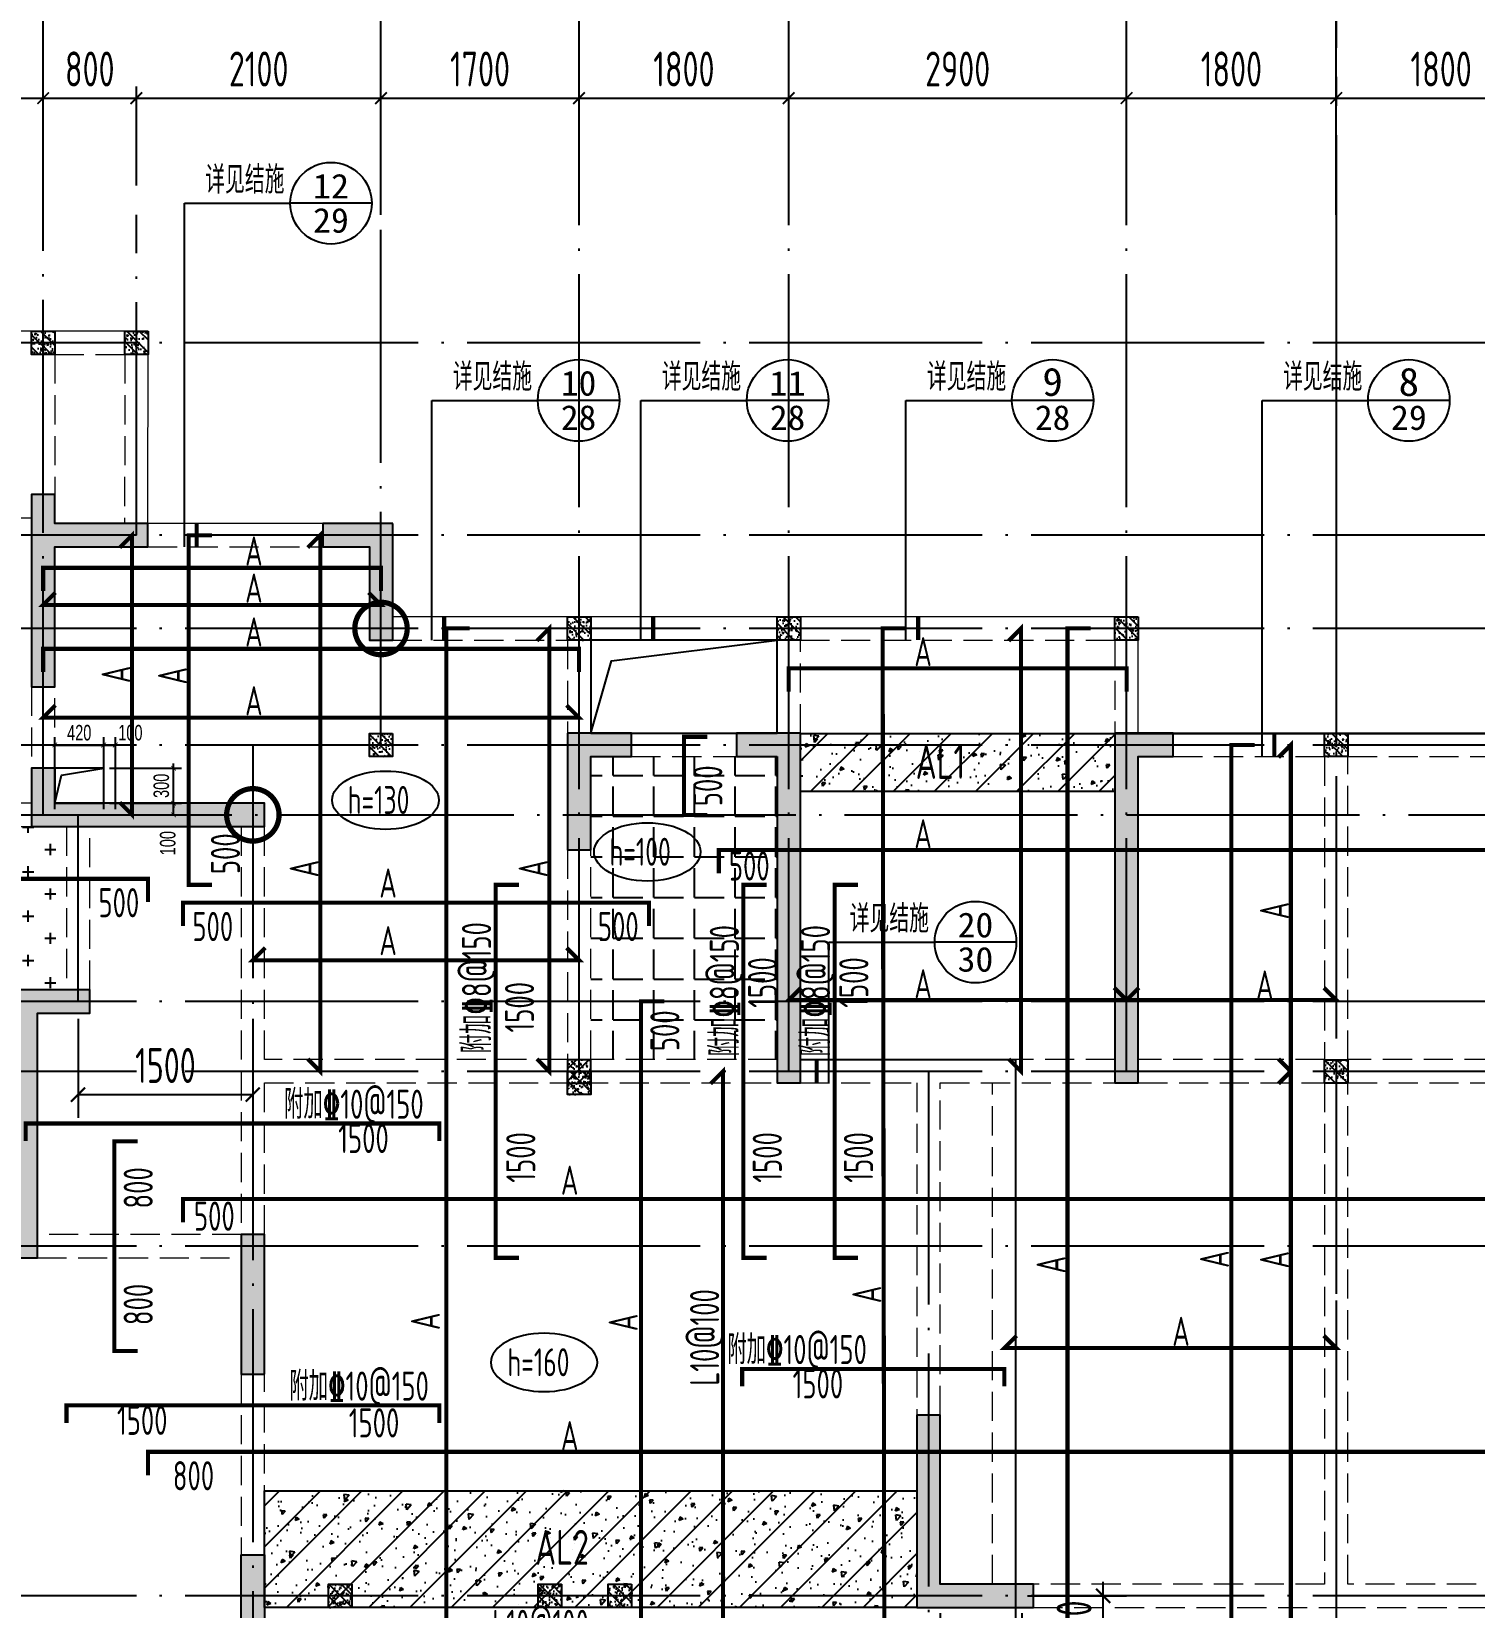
# Model space of a CAD drawing. Extents: x -668857 to 154266, y -275694 to 291306.
# Drawn here: x -211589 to -199202, y -144055 to -130533 of the extents above; entities that cross this region are included whole.
import ezdxf
from ezdxf.enums import TextEntityAlignment as Align

# ---------------------------------------------------------------- set-up
doc = ezdxf.new("R2010")
doc.units = 0
doc.header["$LTSCALE"] = 1000
for name, pattern in [('CENTER', [2, 1.25, -0.25, 0.25, -0.25]), ('DASH', [0.35, 0.25, -0.1]), ('DASHED', [0.75, 0.5, -0.25]), ('DOTE', [2.42, 2, -0.2, 0.02, -0.2])]:
    doc.linetypes.add(name, pattern=pattern)
doc.layers.get('0').update_dxf_attribs({"linetype": 'CONTINUOUS'})
doc.layers.get('DEFPOINTS').update_dxf_attribs({"linetype": 'CONTINUOUS'})
doc.layers.add('+公共字体', color=7, linetype='CONTINUOUS', lineweight=20)
for name, color, linetype in [('A-AXIS', 1, 'CONTINUOUS'), ('A-DOTE', 10, 'DOTE'), ('BEAM', 4, 'DASHED'), ('DIM_IDEN', 67, 'CONTINUOUS'), ('PUB_TEXT', 2, 'CONTINUOUS'), ('ROOF', 183, 'CONTINUOUS'), ('S-B板填充', 251, 'CONTINUOUS'), ('S-B板标注', 3, 'CONTINUOUS'), ('S-B板配筋', 6, 'CONTINUOUS'), ('S-B板配筋号', 7, 'CONTINUOUS'), ('S-C承台编号', 6, 'CONTINUOUS'), ('S-D洞口', 4, 'CONTINUOUS'), ('S-D洞口标注', 3, 'CONTINUOUS'), ('S-L主梁线', 4, 'DASH'), ('S-Q墙填充', 252, 'CONTINUOUS'), ('S-Q墙实线', 6, 'CONTINUOUS'), ('S-Q墙标注', 3, 'CONTINUOUS'), ('S-Y一般标注', 3, 'CONTINUOUS'), ('S-构造柱', 212, 'CONTINUOUS'), ('TEXT', 2, 'CONTINUOUS'), ('THIN', 7, 'CONTINUOUS'), ('水平筋标注', 7, 'CONTINUOUS')]:
    doc.layers.add(name, color=color, linetype=linetype)
doc.styles.add('_TCH_AXIS', font='COMPLEX', dxfattribs={"bigfont": 'GBCBIG'})
doc.styles.add('_TCH_LABEL', font='simhei.ttf')
doc.styles.add('TSSD_DIMENSION', font='Tssdeng.shx', dxfattribs={"width": 0.7, "bigfont": 'tssdchn.shx'})
doc.styles.add('TSSD_REIN', font='tssdeng.shx', dxfattribs={"width": 0.7, "height": 300, "bigfont": 'tssdchn.shx'})
doc.styles.add('结构文字', font='zstxt.shx', dxfattribs={"width": 0.7, "bigfont": 'zshz.shx'})
doc.dimstyles.new('STRUCK', dxfattribs={"dimtxt": 400, "dimasz": 121, "dimexe": 200, "dimexo": 150, "dimgap": 115, "dimtad": 1, "dimdec": 0, "dimdsep": 46, "dimtxsty": '结构文字', "dimblk": 'ARCHTICK', "dimcen": 400, "dimclrd": 3, "dimclre": 3, "dimclrt": 7, "dimadec": 0, "dimazin": 0, "dimtfac": 1, "dimtdec": 0, "dimtix": 1, "dimtmove": 2, "dimatfit": 3, "dimldrblk": '_DIMX', "dimfxl": 0, "dimtolj": 1, "dimtzin": 0, "dimarcsym": 0})
doc.dimstyles.new('STRUCK30', dxfattribs={"dimscale": 0.33333, "dimtxt": 400, "dimasz": 121, "dimexe": 200, "dimexo": 150, "dimgap": 115, "dimtad": 1, "dimdec": 0, "dimdsep": 46, "dimtxsty": '结构文字', "dimblk": 'ARCHTICK', "dimcen": 400, "dimclrd": 3, "dimclre": 3, "dimclrt": 7, "dimadec": 0, "dimazin": 0, "dimtfac": 1, "dimtdec": 0, "dimtix": 1, "dimtmove": 2, "dimatfit": 3, "dimldrblk": '_DIMX', "dimfxl": 0, "dimtolj": 1, "dimtzin": 0, "dimarcsym": 0})
doc.dimstyles.new('TSSD_100_100', dxfattribs={"dimtxt": 300, "dimasz": 100, "dimexe": 100, "dimexo": 250, "dimgap": 100, "dimtad": 1, "dimdec": 0, "dimzin": 0, "dimdsep": 46, "dimtxsty": 'TSSD_DIMENSION', "dimblk": 'ARCHTICK', "dimcen": 0, "dimdle": 100, "dimclrt": 7, "dimadec": 0, "dimazin": 0, "dimtfac": 1, "dimtdec": 0, "dimtix": 1, "dimtmove": 2, "dimatfit": 3, "dimldrblk": 'ARCHTICK', "dimfxl": 0, "dimtolj": 1, "dimtzin": 0, "dimarcsym": 0})

# ---------------------------------------------------------------- blocks, each defined once
blk = doc.blocks.new('_ArchTick')
at = {"color": 0, "linetype": 'ByBlock', "const_width": 0.15}
blk.add_lwpolyline([(-0.5, -0.5), (0.5, 0.5)], dxfattribs=at)
blk = doc.blocks.new('*D156')
at = {"layer": 'DEFPOINTS', "color": 0}
for p in [(18500, 19250), (15700, 18250), (18500, 18250)]:
    blk.add_point(p, dxfattribs=at)
at = {"layer": 'S-Y一般标注', "color": 0, "lineweight": -2}
for p, q in [((15700, 18500), (15700, 19350)), ((18500, 18500), (18500, 19350)), ((15600, 19250), (18600, 19250))]:
    blk.add_line(p, q, dxfattribs=at)
at = {"layer": 'S-Y一般标注', "color": 0, "lineweight": -2, "xscale": 100, "yscale": 100, "zscale": 100, "rotation": 180}
blk.add_blockref('_ArchTick', (15700, 19250), dxfattribs=at)
at = {"layer": 'S-Y一般标注', "color": 0, "lineweight": -2, "xscale": 100, "yscale": 100, "zscale": 100}
blk.add_blockref('_ArchTick', (18500, 19250), dxfattribs=at)
at = {"layer": 'S-Y一般标注', "color": 7, "insert": (17100, 19500), "char_height": 300, "attachment_point": 5, "style": 'TSSD_DIMENSION'}
blk.add_mtext('\\A1;2800', dxfattribs=at)
blk = doc.blocks.new('*D157')
at = {"layer": 'DEFPOINTS', "color": 0}
for p in [(19300, 19250), (18500, 18250), (19300, 18250)]:
    blk.add_point(p, dxfattribs=at)
at = {"layer": 'S-Y一般标注', "color": 0, "lineweight": -2}
for p, q in [((18500, 18500), (18500, 19350)), ((19300, 18500), (19300, 19350)), ((18400, 19250), (19400, 19250))]:
    blk.add_line(p, q, dxfattribs=at)
at = {"layer": 'S-Y一般标注', "color": 0, "lineweight": -2, "xscale": 100, "yscale": 100, "zscale": 100, "rotation": 180}
blk.add_blockref('_ArchTick', (18500, 19250), dxfattribs=at)
at = {"layer": 'S-Y一般标注', "color": 0, "lineweight": -2, "xscale": 100, "yscale": 100, "zscale": 100}
blk.add_blockref('_ArchTick', (19300, 19250), dxfattribs=at)
at = {"layer": 'S-Y一般标注', "color": 7, "insert": (18900, 19500), "char_height": 300, "attachment_point": 5, "style": 'TSSD_DIMENSION'}
blk.add_mtext('\\A1;800', dxfattribs=at)
blk = doc.blocks.new('*D158')
at = {"layer": 'DEFPOINTS', "color": 0}
for p in [(23100, 19250), (21400, 18250), (23100, 18250)]:
    blk.add_point(p, dxfattribs=at)
at = {"layer": 'S-Y一般标注', "color": 0, "lineweight": -2}
for p, q in [((21400, 18500), (21400, 19350)), ((23100, 18500), (23100, 19350)), ((21300, 19250), (23200, 19250))]:
    blk.add_line(p, q, dxfattribs=at)
at = {"layer": 'S-Y一般标注', "color": 0, "lineweight": -2, "xscale": 100, "yscale": 100, "zscale": 100, "rotation": 180}
blk.add_blockref('_ArchTick', (21400, 19250), dxfattribs=at)
at = {"layer": 'S-Y一般标注', "color": 0, "lineweight": -2, "xscale": 100, "yscale": 100, "zscale": 100}
blk.add_blockref('_ArchTick', (23100, 19250), dxfattribs=at)
at = {"layer": 'S-Y一般标注', "color": 7, "insert": (22250, 19500), "char_height": 300, "attachment_point": 5, "style": 'TSSD_DIMENSION'}
blk.add_mtext('\\A1;1700', dxfattribs=at)
blk = doc.blocks.new('*D159')
at = {"layer": 'DEFPOINTS', "color": 0}
for p in [(24900, 19250), (23100, 18250), (24900, 18250)]:
    blk.add_point(p, dxfattribs=at)
at = {"layer": 'S-Y一般标注', "color": 0, "lineweight": -2}
for p, q in [((23100, 18500), (23100, 19350)), ((24900, 18500), (24900, 19350)), ((23000, 19250), (25000, 19250))]:
    blk.add_line(p, q, dxfattribs=at)
at = {"layer": 'S-Y一般标注', "color": 0, "lineweight": -2, "xscale": 100, "yscale": 100, "zscale": 100, "rotation": 180}
blk.add_blockref('_ArchTick', (23100, 19250), dxfattribs=at)
at = {"layer": 'S-Y一般标注', "color": 0, "lineweight": -2, "xscale": 100, "yscale": 100, "zscale": 100}
blk.add_blockref('_ArchTick', (24900, 19250), dxfattribs=at)
at = {"layer": 'S-Y一般标注', "color": 7, "insert": (24000, 19500), "char_height": 300, "attachment_point": 5, "style": 'TSSD_DIMENSION'}
blk.add_mtext('\\A1;1800', dxfattribs=at)
blk = doc.blocks.new('*D160')
at = {"layer": 'DEFPOINTS', "color": 0}
for p in [(27800, 19250), (24900, 18250), (27800, 18250)]:
    blk.add_point(p, dxfattribs=at)
at = {"layer": 'S-Y一般标注', "color": 0, "lineweight": -2}
for p, q in [((24900, 18500), (24900, 19350)), ((27800, 18500), (27800, 19350)), ((24800, 19250), (27900, 19250))]:
    blk.add_line(p, q, dxfattribs=at)
at = {"layer": 'S-Y一般标注', "color": 0, "lineweight": -2, "xscale": 100, "yscale": 100, "zscale": 100, "rotation": 180}
blk.add_blockref('_ArchTick', (24900, 19250), dxfattribs=at)
at = {"layer": 'S-Y一般标注', "color": 0, "lineweight": -2, "xscale": 100, "yscale": 100, "zscale": 100}
blk.add_blockref('_ArchTick', (27800, 19250), dxfattribs=at)
at = {"layer": 'S-Y一般标注', "color": 7, "insert": (26350, 19500), "char_height": 300, "attachment_point": 5, "style": 'TSSD_DIMENSION'}
blk.add_mtext('\\A1;2900', dxfattribs=at)
blk = doc.blocks.new('*D161')
at = {"layer": 'DEFPOINTS', "color": 0}
for p in [(29600, 19250), (27800, 18250), (29600, 18250)]:
    blk.add_point(p, dxfattribs=at)
at = {"layer": 'S-Y一般标注', "color": 0, "lineweight": -2}
for p, q in [((27800, 18500), (27800, 19350)), ((29600, 18500), (29600, 19350)), ((27700, 19250), (29700, 19250))]:
    blk.add_line(p, q, dxfattribs=at)
at = {"layer": 'S-Y一般标注', "color": 0, "lineweight": -2, "xscale": 100, "yscale": 100, "zscale": 100, "rotation": 180}
blk.add_blockref('_ArchTick', (27800, 19250), dxfattribs=at)
at = {"layer": 'S-Y一般标注', "color": 0, "lineweight": -2, "xscale": 100, "yscale": 100, "zscale": 100}
blk.add_blockref('_ArchTick', (29600, 19250), dxfattribs=at)
at = {"layer": 'S-Y一般标注', "color": 7, "insert": (28700, 19500), "char_height": 300, "attachment_point": 5, "style": 'TSSD_DIMENSION'}
blk.add_mtext('\\A1;1800', dxfattribs=at)
blk = doc.blocks.new('*D162')
at = {"layer": 'DEFPOINTS', "color": 0}
for p in [(31400, 19250), (29600, 18250), (31400, 18250)]:
    blk.add_point(p, dxfattribs=at)
at = {"layer": 'S-Y一般标注', "color": 0, "lineweight": -2}
for p, q in [((29600, 18500), (29600, 19350)), ((31400, 18500), (31400, 19350)), ((29500, 19250), (31500, 19250))]:
    blk.add_line(p, q, dxfattribs=at)
at = {"layer": 'S-Y一般标注', "color": 0, "lineweight": -2, "xscale": 100, "yscale": 100, "zscale": 100, "rotation": 180}
blk.add_blockref('_ArchTick', (29600, 19250), dxfattribs=at)
at = {"layer": 'S-Y一般标注', "color": 0, "lineweight": -2, "xscale": 100, "yscale": 100, "zscale": 100}
blk.add_blockref('_ArchTick', (31400, 19250), dxfattribs=at)
at = {"layer": 'S-Y一般标注', "color": 7, "insert": (30500, 19500), "char_height": 300, "attachment_point": 5, "style": 'TSSD_DIMENSION'}
blk.add_mtext('\\A1;1800', dxfattribs=at)
blk = doc.blocks.new('*D185')
at = {"layer": 'DEFPOINTS', "color": 0}
for p in [(21400, 19250), (19300, 18250), (21400, 18250)]:
    blk.add_point(p, dxfattribs=at)
at = {"layer": 'S-Y一般标注', "color": 0, "lineweight": -2}
for p, q in [((19300, 18500), (19300, 19350)), ((21400, 18500), (21400, 19350)), ((19200, 19250), (21500, 19250))]:
    blk.add_line(p, q, dxfattribs=at)
at = {"layer": 'S-Y一般标注', "color": 0, "lineweight": -2, "xscale": 100, "yscale": 100, "zscale": 100, "rotation": 180}
blk.add_blockref('_ArchTick', (19300, 19250), dxfattribs=at)
at = {"layer": 'S-Y一般标注', "color": 0, "lineweight": -2, "xscale": 100, "yscale": 100, "zscale": 100}
blk.add_blockref('_ArchTick', (21400, 19250), dxfattribs=at)
at = {"layer": 'S-Y一般标注', "color": 7, "insert": (20350, 19500), "char_height": 300, "attachment_point": 5, "style": 'TSSD_DIMENSION'}
blk.add_mtext('\\A1;2100', dxfattribs=at)
blk = doc.blocks.new('20210803.22403995')
at = {"layer": '+公共字体', "color": 2, "const_width": 45}
for points in [[(-847438, -168387, 1), (-847438, -167937, 1), (-847438, -168387, -1)], [(-848538, -169986, 1), (-848538, -169536, 1), (-848538, -169986, -1)]]:
    blk.add_lwpolyline(points, format="xyb", dxfattribs=at)
blk = doc.blocks.new('*D255')
at = {"layer": 'DEFPOINTS', "color": 0}
for p in [(-193339, -56615), (-192739, -56615), (-193339, -56915)]:
    blk.add_point(p, dxfattribs=at)
at = {"layer": 'S-D洞口标注', "color": 3, "lineweight": -2}
for p, q in [((-193289, -56615), (-192672, -56615)), ((-192739, -56615), (-192739, -56574)), ((-192739, -56915), (-192739, -56615)), ((-193289, -56915), (-192672, -56915)), ((-192739, -56915), (-192739, -56955))]:
    blk.add_line(p, q, dxfattribs=at)
at = {"layer": 'S-D洞口标注', "color": 3, "lineweight": -2, "xscale": 40.33293, "yscale": 40.33293, "zscale": 40.33293}
for p, rotation in [((-192739, -56615), 270), ((-192739, -56915), 90)]:
    blk.add_blockref('_ArchTick', p, dxfattribs=dict(at, rotation=rotation))
at = {"layer": 'S-D洞口标注', "color": 7, "insert": (-192844, -56765), "char_height": 133.3, "attachment_point": 5, "rotation": 90, "style": '结构文字'}
blk.add_mtext('\\A1;300', dxfattribs=at)
blk = doc.blocks.new('_DIMX')
blk.add_line((-150, 0), (150, 0))
at = {"const_width": 50}
blk.add_lwpolyline([(-70, -70), (70, 70)], dxfattribs=at)
blk = doc.blocks.new('*D256')
at = {"layer": 'DEFPOINTS', "color": 0}
for p in [(-193339, -56415), (-193759, -57015), (-193339, -57015)]:
    blk.add_point(p, dxfattribs=at)
at = {"layer": 'S-D洞口标注', "color": 3, "lineweight": -2}
for p, q in [((-193759, -56965), (-193759, -56349)), ((-193339, -56965), (-193339, -56349)), ((-193759, -56415), (-193339, -56415))]:
    blk.add_line(p, q, dxfattribs=at)
at = {"layer": 'S-D洞口标注', "color": 3, "lineweight": -2, "xscale": 40.33293, "yscale": 40.33293, "zscale": 40.33293, "rotation": 180}
blk.add_blockref('_ArchTick', (-193759, -56415), dxfattribs=at)
at = {"layer": 'S-D洞口标注', "color": 3, "lineweight": -2, "xscale": 40.33293, "yscale": 40.33293, "zscale": 40.33293}
blk.add_blockref('_ArchTick', (-193339, -56415), dxfattribs=at)
at = {"layer": 'S-D洞口标注', "color": 7, "insert": (-193549, -56310), "char_height": 133.3, "attachment_point": 5, "style": '结构文字'}
blk.add_mtext('\\A1;420', dxfattribs=at)
blk = doc.blocks.new('*D257')
at = {"layer": 'DEFPOINTS', "color": 0}
for p in [(-193239, -56415), (-193339, -57015), (-193239, -57015)]:
    blk.add_point(p, dxfattribs=at)
at = {"layer": 'S-D洞口标注', "color": 3, "lineweight": -2}
for p, q in [((-193339, -56965), (-193339, -56349)), ((-193239, -56965), (-193239, -56349)), ((-193339, -56415), (-193239, -56415))]:
    blk.add_line(p, q, dxfattribs=at)
at = {"layer": 'S-D洞口标注', "color": 3, "lineweight": -2, "xscale": 40.33293, "yscale": 40.33293, "zscale": 40.33293, "rotation": 180}
blk.add_blockref('_ArchTick', (-193339, -56415), dxfattribs=at)
at = {"layer": 'S-D洞口标注', "color": 3, "lineweight": -2, "xscale": 40.33293, "yscale": 40.33293, "zscale": 40.33293}
blk.add_blockref('_ArchTick', (-193239, -56415), dxfattribs=at)
at = {"layer": 'S-D洞口标注', "color": 7, "insert": (-193110, -56310), "char_height": 133.3, "attachment_point": 5, "style": '结构文字'}
blk.add_mtext('\\A1;100', dxfattribs=at)
blk = doc.blocks.new('*D258')
at = {"layer": 'DEFPOINTS', "color": 0}
for p in [(-193339, -56915), (-192739, -56915), (-193339, -57015)]:
    blk.add_point(p, dxfattribs=at)
at = {"layer": 'S-D洞口标注', "color": 3, "lineweight": -2}
for p, q in [((-193289, -56915), (-192672, -56915)), ((-192739, -57015), (-192739, -56915)), ((-193289, -57015), (-192672, -57015))]:
    blk.add_line(p, q, dxfattribs=at)
at = {"layer": 'S-D洞口标注', "color": 3, "lineweight": -2, "xscale": 40.33293, "yscale": 40.33293, "zscale": 40.33293}
for p, rotation in [((-192739, -56915), 90), ((-192739, -57015), 270)]:
    blk.add_blockref('_ArchTick', p, dxfattribs=dict(at, rotation=rotation))
at = {"layer": 'S-D洞口标注', "color": 7, "insert": (-192789, -57257), "char_height": 133.3, "attachment_point": 5, "rotation": 90, "style": '结构文字'}
blk.add_mtext('\\A1;100', dxfattribs=at)
blk = doc.blocks.new('20210807.15312078')
at = {"layer": 'S-Q墙填充'}
h = blk.add_hatch(color=252, dxfattribs=at)
h.dxf.hatch_style = 1
h.paths.add_polyline_path([(74816, 67840), (74816, 66540), (75016, 66540), (75016, 67740), (75815, 67740), (75815, 67940), (75016, 67940), (75016, 68190), (74816, 68190)])
h = blk.add_hatch(color=252, dxfattribs=at)
h.dxf.hatch_style = 1
h.paths.add_polyline_path([(77916, 67940), (77316, 67940), (77316, 67740), (77716, 67740), (77716, 66940), (77916, 66940)])
h = blk.add_hatch(color=252, dxfattribs=at)
h.dxf.hatch_style = 1
h.paths.add_polyline_path([(79416, 66140), (79416, 65140), (79616, 65140), (79616, 65940), (79966, 65940), (79966, 66140)])
h = blk.add_hatch(color=252, dxfattribs=at)
h.dxf.hatch_style = 1
h.paths.add_polyline_path([(81216, 65940), (81216, 63140), (81416, 63140), (81416, 66140), (80866, 66140), (80866, 65940)])
h = blk.add_hatch(color=252, dxfattribs=at)
h.dxf.hatch_style = 1
h.paths.add_polyline_path([(84116, 66140), (84116, 63140), (84316, 63140), (84316, 65940), (84616, 65940), (84616, 66140)])
h = blk.add_hatch(color=252, dxfattribs=at)
h.dxf.hatch_style = 1
h.paths.add_polyline_path([(75016, 65540), (75016, 65840), (74816, 65840), (74816, 65340), (75216, 65340), (76816, 65340), (76816, 65540), (75216, 65540)])
h = blk.add_hatch(color=252, dxfattribs=at)
h.dxf.hatch_style = 1
h.paths.add_polyline_path([(74666, 61840), (74466, 61840), (74466, 61640), (74866, 61640), (74866, 63740), (75316, 63740), (75316, 63940), (74666, 63940)])
h = blk.add_hatch(color=252, dxfattribs=at)
h.dxf.hatch_style = 1
h.paths.add_polyline_path([(76816, 60640), (76816, 61840), (76616, 61840), (76616, 60640)])
h = blk.add_hatch(color=252, dxfattribs=at)
h.dxf.hatch_style = 1
h.paths.add_polyline_path([(82416, 58640), (83316, 58640), (83416, 58640), (83416, 58840), (83316, 58840), (82616, 58840), (82616, 60290), (82416, 60290)])
h = blk.add_hatch(color=252, dxfattribs=at)
h.dxf.hatch_style = 1
h.paths.add_polyline_path([(76816, 57440), (76066, 57440), (76066, 57640), (76616, 57640), (76616, 58740), (76616, 59090), (76816, 59090), (76816, 58740)])
at = {"layer": 'S-D洞口', "color": 5}
blk.add_lwpolyline([(79616, 66140), (81216, 66140), (81216, 66940), (79616, 66940), (79616, 66140), (79793, 66762), (81216, 66940)], dxfattribs=at)
at = {"layer": 'S-L主梁线', "linetype": 'ByBlock', "lineweight": 18}
for p, q in [((74915, 69590), (72116, 69590)), ((75816, 69590), (74915, 69590)), ((75815, 67940), (75816, 69590)), ((77316, 67940), (75815, 67940)), ((79516, 67140), (77916, 67140)), ((81316, 67140), (79516, 67140)), ((84316, 67140), (81316, 67140)), ((84316, 66140), (84316, 67140)), ((79616, 66940), (81216, 66940)), ((79616, 66140), (79616, 66940)), ((81216, 66940), (81216, 66140)), ((80866, 66140), (79966, 66140)), ((86016, 66140), (84616, 66140)), ((87416, 66140), (86016, 66140))]:
    blk.add_line(p, q, dxfattribs=at)
at = {"layer": 'S-L主梁线', "linetype": 'DASH', "lineweight": 18}
for p, q in [((75015, 69390), (75616, 69390)), ((75015, 69390), (75016, 68190)), ((75616, 69390), (75615, 67940)), ((72216, 67990), (74816, 67990)), ((75815, 67740), (77316, 67740)), ((77916, 66940), (79416, 66940)), ((79416, 66940), (79416, 66140)), ((81416, 66940), (84116, 66940)), ((81416, 66140), (81416, 66940)), ((84116, 66940), (84116, 66140)), ((74816, 66540), (74816, 65840)), ((75016, 65840), (75016, 66540)), ((79966, 65940), (80866, 65940)), ((84616, 65940), (85916, 65940)), ((85916, 65940), (85916, 63340)), ((86116, 65940), (87416, 65940)), ((86116, 63340), (86116, 65940)), ((74816, 65540), (72216, 65540)), ((72216, 65340), (74816, 65340)), ((75116, 65340), (75116, 63940)), ((75316, 63940), (75316, 65340)), ((76616, 65340), (76616, 63240)), ((76816, 63340), (76816, 65340)), ((79416, 65140), (79416, 63340)), ((79616, 63340), (79616, 65140)), ((79416, 63340), (76816, 63340)), ((81216, 63340), (79616, 63340)), ((82516, 63340), (81416, 63340)), ((84116, 63340), (82516, 63340)), ((85916, 63340), (84316, 63340)), ((87716, 63340), (86116, 63340)), ((76616, 63240), (76616, 61840)), ((76816, 63140), (79516, 63140)), ((76816, 61840), (76816, 63140)), ((79516, 63140), (81216, 63140)), ((81416, 63140), (82416, 63140)), ((82416, 63140), (82416, 60290)), ((82616, 63140), (84116, 63140)), ((82616, 60290), (82616, 63140)), ((84316, 63140), (85916, 63140)), ((85916, 63140), (85916, 58840)), ((86116, 58840), (86116, 63140)), ((86116, 63140), (87716, 63140)), ((76616, 61840), (74866, 61840)), ((74866, 61640), (76616, 61640)), ((76616, 60640), (76616, 59090)), ((76816, 59090), (76816, 60640)), ((85916, 58840), (83416, 58840)), ((88616, 58840), (86116, 58840)), ((83416, 58640), (86016, 58640)), ((86016, 58640), (88616, 58640))]:
    blk.add_line(p, q, dxfattribs=at)
for points in [[(83066, 58840), (83066, 63140)], [(83266, 58840), (83266, 63140)]]:
    blk.add_lwpolyline(points, dxfattribs=at)
at = {"layer": 'S-Q墙实线'}
for points in [[(74816, 67840), (74816, 66540), (75016, 66540), (75016, 67740), (75815, 67740), (75815, 67940), (75016, 67940), (75016, 68190), (74816, 68190)], [(77916, 67940), (77316, 67940), (77316, 67740), (77716, 67740), (77716, 66940), (77916, 66940)], [(79416, 66140), (79416, 65140), (79616, 65140), (79616, 65940), (79966, 65940), (79966, 66140)], [(81216, 65940), (81216, 63140), (81416, 63140), (81416, 66140), (80866, 66140), (80866, 65940)], [(84116, 66140), (84116, 63140), (84316, 63140), (84316, 65940), (84616, 65940), (84616, 66140)], [(75016, 65540), (75016, 65840), (74816, 65840), (74816, 65340), (75216, 65340), (76816, 65340), (76816, 65540), (75216, 65540)], [(74666, 61840), (74466, 61840), (74466, 61640), (74866, 61640), (74866, 63740), (75316, 63740), (75316, 63940), (74666, 63940)], [(76816, 60640), (76816, 61840), (76616, 61840), (76616, 60640)], [(82416, 58640), (83316, 58640), (83416, 58640), (83416, 58840), (83316, 58840), (82616, 58840), (82616, 60290), (82416, 60290)], [(76816, 57440), (76066, 57440), (76066, 57640), (76616, 57640), (76616, 58740), (76616, 59090), (76816, 59090), (76816, 58740)]]:
    blk.add_lwpolyline(points, close=True, dxfattribs=at)
blk = doc.blocks.new('20210730.02141516')
at = {"layer": 'S-构造柱'}
h = blk.add_hatch(dxfattribs=at)
h.set_pattern_fill('ARMORED', color=256, scale=15, angle=-90, style=0)
h.set_pattern_definition([(320, (-154189.41, 3278673.45), (-9.4128202, -107.5890274), [11.25, -123.75]), (265, (-154189.41, 3278673.45), (112.82882, 20.8127), [9, -99]), (10.4514, (-154190.19, 3278664.49), (103.4159313, -86.7764073), [9.5610285, -105.1713168]), (316.1842, (-154159.41, 3278673.45), (-24.827852, -160.0861573), [16.875, -185.625]), (6.6356, (-154161.48, 3278660.11), (146.117681, -140.199406), [14.341543, -157.75695]), (261.1842, (-154159.41, 3278673.45), (146.11779, -140.199292), [13.5, -148.5]), (291, (-154166.91, 3278658.45), (-60.3928336, -89.5360578), [11.25, -123.75]), (236, (-154166.91, 3278658.45), (108.7725068, -36.4972998), [9, -99]), (341.4514, (-154171.94, 3278650.99), (48.3795745, -126.0333943), [9.5610285, -105.1713168]), (307.5, (-154189.41, 3278673.454), (49.93407807, -1.8239783), [0, -97.8, 0, -100.5, 0, -99.375]), (277.5, (-154189.41, 3278673.454), (59.1617568, -39.4604306), [0, -57.3, 0, -95.55, 0, -37.875]), (237.5, (-154189.41, 3278706.904), (-3.38323076, -80.07336543), [0, -37.5, 0, -117, 0, -155.25]), (227.5, (-154189.41, 3278721.904), (15.0157473, -87.4779254), [0, -48.75, 0, -77.7, 0, -110.25]), (315, (-154189.41, 3278673.454), (53.0330086, 53.0330086), [])])
h.paths.add_polyline_path([(200, 200), (200, 0), (0, 0), (0, 200)])
blk.add_lwpolyline([(200, 200), (200, 0), (0, 0), (0, 200)], close=True, dxfattribs=at)
blk = doc.blocks.new('*D300')
at = {"layer": 'DEFPOINTS', "color": 0}
for p in [(-200559, 207289), (-199059, 207289), (-199059, 206489)]:
    blk.add_point(p, dxfattribs=at)
at = {"layer": 'S-Q墙标注', "color": 3, "lineweight": -2}
for p, q in [((-200559, 207139), (-200559, 206289)), ((-199059, 207139), (-199059, 206289)), ((-200559, 206489), (-199059, 206489))]:
    blk.add_line(p, q, dxfattribs=at)
at = {"layer": 'S-Q墙标注', "color": 3, "lineweight": -2, "xscale": 121, "yscale": 121, "zscale": 121, "rotation": 180}
blk.add_blockref('_ArchTick', (-200559, 206489), dxfattribs=at)
at = {"layer": 'S-Q墙标注', "color": 3, "lineweight": -2, "xscale": 121, "yscale": 121, "zscale": 121}
blk.add_blockref('_ArchTick', (-199059, 206489), dxfattribs=at)
at = {"layer": 'S-Q墙标注', "color": 7, "insert": (-199809, 206739), "char_height": 300, "attachment_point": 5, "style": 'TSSD_REIN'}
blk.add_mtext('\\A1;1500', dxfattribs=at)
blk = doc.blocks.new('*D301')
at = {"layer": 'DEFPOINTS', "color": 0}
for p in [(-193159, 202189), (-192459, 202189), (-193159, 201389)]:
    blk.add_point(p, dxfattribs=at)
at = {"layer": 'S-Q墙标注', "color": 3, "lineweight": -2}
for p, q in [((-193159, 202039), (-193159, 201189)), ((-192459, 202039), (-192459, 201189)), ((-192459, 201389), (-193159, 201389))]:
    blk.add_line(p, q, dxfattribs=at)
at = {"layer": 'S-Q墙标注', "color": 3, "lineweight": -2, "xscale": 121, "yscale": 121, "zscale": 121, "rotation": 180}
blk.add_blockref('_ArchTick', (-193159, 201389), dxfattribs=at)
at = {"layer": 'S-Q墙标注', "color": 3, "lineweight": -2, "xscale": 121, "yscale": 121, "zscale": 121}
blk.add_blockref('_ArchTick', (-192459, 201389), dxfattribs=at)
at = {"layer": 'S-Q墙标注', "color": 7, "insert": (-192809, 201639), "char_height": 300, "attachment_point": 5, "style": 'TSSD_REIN'}
blk.add_mtext('\\A1;700', dxfattribs=at)
blk = doc.blocks.new('*D304')
at = {"layer": 'DEFPOINTS', "color": 0}
for p in [(-192559, 202189), (-191759, 202189), (-192559, 201689)]:
    blk.add_point(p, dxfattribs=at)
at = {"layer": 'S-Q墙标注', "color": 3, "lineweight": -2}
for p, q in [((-191759, 202189), (-191759, 202310)), ((-192409, 202189), (-191559, 202189)), ((-191759, 201689), (-191759, 202189)), ((-192409, 201689), (-191559, 201689)), ((-191759, 201689), (-191759, 201568))]:
    blk.add_line(p, q, dxfattribs=at)
at = {"layer": 'S-Q墙标注', "color": 3, "lineweight": -2, "xscale": 121, "yscale": 121, "zscale": 121}
for p, rotation in [((-191759, 202189), 270), ((-191759, 201689), 90)]:
    blk.add_blockref('_ArchTick', p, dxfattribs=dict(at, rotation=rotation))
at = {"layer": 'S-Q墙标注', "color": 7, "insert": (-192009, 201939), "char_height": 300, "attachment_point": 5, "rotation": 90, "style": 'TSSD_REIN'}
blk.add_mtext('\\A1;500', dxfattribs=at)
blk = doc.blocks.new('20210811.10024340')
at = {"layer": 'DIM_IDEN'}
for p, q in [((17428, 16253), (18337, 16253)), ((17428, 13305), (17428, 16253)), ((19037, 16253), (18337, 16253)), ((19553, 14561), (20462, 14561)), ((19553, 12505), (19553, 14561)), ((21162, 14561), (20462, 14561)), ((21347, 14561), (22256, 14561)), ((21347, 12505), (21347, 14561)), ((22956, 14561), (22256, 14561)), ((23622, 14561), (24531, 14561)), ((23622, 12505), (23622, 14561)), ((25231, 14561), (24531, 14561)), ((26680, 14561), (27589, 14561)), ((26680, 11505), (26680, 14561)), ((28289, 14561), (27589, 14561)), ((22960, 9913), (23869, 9913)), ((22960, 8705), (22960, 9913)), ((24569, 9913), (23869, 9913))]:
    blk.add_line(p, q, dxfattribs=at)
at = {"layer": 'DIM_IDEN', "const_width": 35}
for points in [[(17533, 13305), (17533, 13505)], [(19658, 12505), (19658, 12705)], [(21452, 12505), (21452, 12705)], [(23727, 12505), (23727, 12705)], [(26785, 11505), (26785, 11705)], [(22855, 8705), (22855, 8905)]]:
    blk.add_lwpolyline(points, dxfattribs=at)
at = {"layer": 'DIM_IDEN'}
for centre in [(18687, 16253), (20812, 14561), (22606, 14561), (24881, 14561), (27939, 14561), (24219, 9913)]:
    blk.add_circle(centre, 350, dxfattribs=at)
at = {"layer": 'PUB_TEXT', "style": '_TCH_AXIS'}
for p in [(17607, 16336), (19732, 14645), (21526, 14645), (23802, 14645), (26859, 14645), (23139, 9996)]:
    blk.add_text('详见结施', height=236.3, dxfattribs=at).set_placement(p)
at = {"layer": 'PUB_TEXT', "style": '_TCH_LABEL'}
for s, height, width, p, p2 in [('12', 211.6, 1.022989, (18531, 16294), (18842, 16294)), ('29', 212.7, 1.00565, (18533, 16000), (18840, 16000)), ('10', 213.8, 0.988889, (20660, 14602), (20964, 14602)), ('11', 210.8, 1.034884, (22449, 14602), (22763, 14602)), ('9', 242, 1.011364, (24793, 14600), (24969, 14600)), ('8', 242, 1.017143, (27851, 14600), (28027, 14600)), ('28', 213.8, 0.988889, (20660, 14307), (20964, 14307)), ('28', 213.8, 0.988889, (22454, 14307), (22758, 14307)), ('28', 213.8, 0.988889, (24729, 14307), (25033, 14307)), ('29', 212.3, 1.011364, (27785, 14308), (28093, 14308)), ('20', 213.8, 0.988889, (24067, 9954), (24371, 9954)), ('30', 212.7, 1.00565, (24065, 9660), (24372, 9660))]:
    blk.add_text(s, height=height, dxfattribs=dict(at, width=width)).set_placement(p, p2, align=Align.FIT)
blk = doc.blocks.new('20210726.16395156')
at = {"layer": 'A-AXIS'}
for p, q in [((18500, 18249.9), (18500, 21049.9)), ((21400, 18249.9), (21400, 21049.9)), ((23100, 18249.9), (23100, 21049.9)), ((24900, 18249.9), (24900, 21049.9)), ((27800, 18249.9), (27800, 21049.9)), ((29600, 18249.9), (29600, 21049.9))]:
    blk.add_line(p, q, dxfattribs=at)
at = {"layer": 'A-DOTE'}
for p, q in [((18500, 13100.3), (18500, 18249.9)), ((19300, 15500), (19300, 18249.9)), ((21400, 13700), (21400, 18249.9)), ((23100, 10900), (23100, 18249.9)), ((24900, 10900), (24900, 18249.9)), ((27800, 10900), (27800, 18249.9)), ((29600, 18249.9), (29600, 3600)), ((55600, 17150), (3600, 17150)), ((55600, 15500), (3600, 15500)), ((55600, 14700), (3600, 14700)), ((55600, 13700), (3600, 13700)), ((20299.8, 13700), (20300, 3600)), ((3600, 13100.3), (55600, 13100.3)), ((18800, 11500), (18800, 13100)), ((55600, 11500), (3600, 11500)), ((55600, 10900), (3600, 10900)), ((26100, 10900), (26100, 3600)), ((55600, 9400), (3600, 9400)), ((55600, 6400), (3600, 6400))]:
    blk.add_line(p, q, dxfattribs=at)
at = {"layer": 'S-Y一般标注'}
for base, p1, p2, picture, middle in [((18500, 19249.9), (15700, 18249.9), (18500, 18249.9), '*D156', (17100, 19499.9)), ((19300, 19249.9), (18500, 18249.9), (19300, 18249.9), '*D157', (18900, 19499.9)), ((21400, 19249.9), (19300, 18249.9), (21400, 18249.9), '*D185', (20350, 19499.9)), ((23100, 19249.9), (21400, 18249.9), (23100, 18249.9), '*D158', (22250, 19499.9)), ((24900, 19249.9), (23100, 18249.9), (24900, 18249.9), '*D159', (24000, 19499.9)), ((27800, 19249.9), (24900, 18249.9), (27800, 18249.9), '*D160', (26350, 19499.9)), ((29600, 19249.9), (27800, 18249.9), (29600, 18249.9), '*D161', (28700, 19499.9)), ((31400, 19249.9), (29600, 18249.9), (31400, 18249.9), '*D162', (30500, 19499.9))]:
    dim = blk.add_linear_dim(base=base, p1=p1, p2=p2, dimstyle='TSSD_100_100', dxfattribs=at)
    dim.commit()
    dim.dimension.update_dxf_attribs({"geometry": picture, "text_midpoint": middle})
blk = doc.blocks.new('20210807.16180653')
at = {"layer": 'S-D洞口', "color": 5}
blk.add_lwpolyline([(64355.8, 57292.6), (64775.8, 57292.6), (64775.8, 57592.6), (64355.8, 57592.6), (64355.8, 57292.6), (64414.1, 57534.2), (64775.8, 57592.6)], dxfattribs=at)
at = {"layer": 'S-D洞口标注'}
dim = blk.add_linear_dim(base=(64775.8, 57792), p1=(64355.8, 57192), p2=(64775.8, 57192.6), dimstyle='STRUCK30', dxfattribs=at)
dim.commit()
dim.dimension.update_dxf_attribs({"geometry": '*D256', "text_midpoint": (64565.8, 57897), "insert": (258114.4, 114207.2)})
dim = blk.add_linear_dim(base=(64875.8, 57792), p1=(64775.8, 57192.6), p2=(64875.8, 57192.6), dimstyle='STRUCK30', dxfattribs=at)
dim.commit()
dim.dimension.update_dxf_attribs({"geometry": '*D257', "text_midpoint": (65004.7, 57897), "dimtype": 128, "insert": (258114.4, 114207.2)})
dim = blk.add_linear_dim(base=(65375.8, 57592.6), p1=(64775.8, 57292.6), p2=(64775.8, 57592.6), angle=90, dimstyle='STRUCK30', dxfattribs=at)
dim.commit()
dim.dimension.update_dxf_attribs({"geometry": '*D255', "text_midpoint": (65270.8, 57442.6), "insert": (258114.4, 114207.2)})
dim = blk.add_linear_dim(base=(65375.8, 57292.6), p1=(64775.8, 57192.6), p2=(64775.8, 57292.6), angle=90, dimstyle='STRUCK30', dxfattribs=at)
dim.commit()
dim.dimension.update_dxf_attribs({"geometry": '*D258', "text_midpoint": (65325.8, 56950.7), "dimtype": 128, "insert": (258114.4, 114207.2)})
blk = doc.blocks.new('20210810.19131159')
at = {"layer": 'S-Q墙标注'}
dim = blk.add_linear_dim(base=(103407.2, 59573.8), p1=(101907.3, 60373.8), p2=(103407.2, 60373.8), dimstyle='STRUCK', override={"dimtxt": 300, "dimgap": 100, "dimtxsty": 'TSSD_REIN'}, dxfattribs=at)
dim.commit()
dim.dimension.update_dxf_attribs({"geometry": '*D300', "text_midpoint": (102657.2, 59823.8), "insert": (302465.9, -146915)})
for base, p1, p2, angle, picture, middle in [((110707.3, 55273.8), (109907.3, 54773.8), (109907.3, 55273.8), 90, '*D304', (110457.3, 55023.8)), ((109307.3, 54473.7), (110007.3, 55273.7), (109307.3, 55273.7), 180, '*D301', (109657.3, 54723.7))]:
    dim = blk.add_linear_dim(base=base, p1=p1, p2=p2, angle=angle, dimstyle='STRUCK', override={"dimtxt": 300, "dimgap": 100, "dimtxsty": 'TSSD_REIN'}, dxfattribs=at)
    dim.commit()
    dim.dimension.update_dxf_attribs({"geometry": picture, "text_midpoint": middle, "insert": (302465.9, -146915)})

msp = doc.modelspace()

# ---------------------------------------------------------------- hatches: boundary and pattern name
at = {"layer": 'BEAM', "linetype": 'ByBlock'}
h = msp.add_hatch(dxfattribs=at)
h.set_pattern_fill('ARMORED', color=252, scale=50, angle=180, style=0)
h.set_pattern_definition([(230, (-422759.78, 1777366.55), (-358.63009, 31.376067), [37.5, -412.5]), (175, (-422759.78, 1777366.55), (69.37567, -376.09607), [30, -330]), (280.4514, (-422789.66, 1777369.17), (-289.25469, -344.71977), [31.870095, -350.571056]), (226.1842, (-422759.78, 1777266.55), (-533.62052, 82.75951), [56.25, -618.75]), (276.6356, (-422804.25, 1777273.45), (-467.33135, -487.05894), [47.80514, -525.8565]), (171.1842, (-422759.8, 1777266.55), (-467.33097, -487.0593), [45, -495]), (201, (-422809.78, 1777291.55), (-298.453526, 201.309445), [37.5, -412.5]), (146, (-422809.78, 1777291.55), (-121.657666, -362.57502), [30, -330]), (251.4514, (-422834.65, 1777308.33), (-420.111314, -161.26525), [31.870095, -350.571056]), (217.5, (-422759.78, 1777366.55), (-6.079928, -166.446927), [0, -326, 0, -335, 0, -331.25]), (187.5, (-422759.78, 1777366.55), (-131.534769, -197.205856), [0, -191, 0, -318.5, 0, -126.25]), (147.5, (-422648.28, 1777366.55), (-266.911218, 11.277436), [0, -125, 0, -390, 0, -517.5]), (137.5, (-422598.28, 1777366.55), (-291.593085, -50.05249), [0, -162.5, 0, -259, 0, -367.5]), (225, (-422759.78, 1777366.55), (176.776695, -176.776695), [])])
h.paths.add_polyline_path([(-202288.65, -137054.75), (-204988.64, -137054.75), (-204988.64, -136554.75), (-202288.65, -136554.75)])
h = msp.add_hatch(dxfattribs=at)
h.set_pattern_fill('ARMORED', color=252, scale=50, angle=180, style=0)
h.set_pattern_definition([(230, (-427259.8, 1770366.56), (-358.63009, 31.376067), [37.5, -412.5]), (175, (-427259.8, 1770366.56), (69.37567, -376.09607), [30, -330]), (280.4514, (-427289.7, 1770369.18), (-289.25469, -344.71977), [31.870095, -350.571056]), (226.1842, (-427259.8, 1770266.56), (-533.62052, 82.75951), [56.25, -618.75]), (276.6356, (-427304.27, 1770273.46), (-467.33135, -487.05894), [47.80514, -525.8565]), (171.1842, (-427259.8, 1770266.56), (-467.33097, -487.0593), [45, -495]), (201, (-427309.8, 1770291.56), (-298.453526, 201.309445), [37.5, -412.5]), (146, (-427309.8, 1770291.56), (-121.657666, -362.57502), [30, -330]), (251.4514, (-427334.67, 1770308.34), (-420.111314, -161.26525), [31.870095, -350.571056]), (217.5, (-427259.8, 1770366.56), (-6.079928, -166.446927), [0, -326, 0, -335, 0, -331.25]), (187.5, (-427259.8, 1770366.56), (-131.534769, -197.205856), [0, -191, 0, -318.5, 0, -126.25]), (147.5, (-427148.3, 1770366.56), (-266.911218, 11.277436), [0, -125, 0, -390, 0, -517.5]), (137.5, (-427098.3, 1770366.56), (-291.593085, -50.05249), [0, -162.5, 0, -259, 0, -367.5]), (225, (-427259.8, 1770366.56), (176.776695, -176.776695), [])])
h.paths.add_polyline_path([(-203988.67, -144054.74), (-209588.67, -144054.74), (-209588.67, -143054.74), (-203988.67, -143054.74)])
at = {"layer": 'S-B板填充'}
h = msp.add_hatch(dxfattribs=at)
h.set_pattern_fill('ANGLE', color=252, scale=50, style=0)
h.set_pattern_definition([(0, (-109154.7, -284998.6), (0, 349.25), [254, -95.25]), (90, (-109154.7, -284998.6), (-349.25, 2e-14), [254, -95.25])])
h.paths.add_polyline_path([(-206788.66, -136754.75), (-205188.64, -136754.75), (-205188.64, -139354.75), (-206788.66, -139354.75)])
h = msp.add_hatch(dxfattribs=at)
h.set_pattern_fill('CROSS', color=252, scale=30, style=0)
h.set_pattern_definition([(0, (-127654.7, -284998.62), (190.5, 190.5), [95.25, -285.75]), (90, (-127607.07, -285046.24), (-190.5, 190.5), [95.25, -285.75])])
h.paths.add_polyline_path([(-214488.7, -137354.48), (-211288.76, -137354.48), (-211288.76, -138754.75), (-214488.7, -138754.75)])

# ---------------------------------------------------------------- linework, layer by layer
at = {"layer": 'BEAM', "linetype": 'ByBlock'}
for points in [[(-202288.65, -137054.75), (-204988.64, -137054.75), (-204988.64, -136554.75), (-202288.65, -136554.75)], [(-203988.67, -144054.74), (-209588.67, -144054.74), (-209588.67, -143054.74), (-203988.67, -143054.74)]]:
    msp.add_lwpolyline(points, close=True, dxfattribs=at)
at = {"layer": 'S-B板标注'}
for centre in [(-208549.77, -137128.1), (-206302.63, -137572.43)]:
    msp.add_ellipse(centre, major_axis=(-457.33, 0), ratio=0.54724159, dxfattribs=at)
at = {"layer": 'S-B板标注', "extrusion": (0, 0, -1)}
msp.add_ellipse((-207188.55, -141952.52), major_axis=(457.33, -0.02), ratio=0.54724159, dxfattribs=at)
at = {"layer": 'S-B板配筋', "lineweight": 35, "const_width": 35}
for points in [[(-210831.04, -137148.41), (-210724.98, -137254.48), (-210724.98, -134854.75), (-210831.04, -134960.82)], [(-210040.6, -137854.48), (-210240.6, -137854.48), (-210240.59, -134854.75), (-210040.59, -134854.75)], [(-209216.49, -139348.68), (-209110.43, -139454.75), (-209110.43, -134854.75), (-209216.49, -134960.81)], [(-211488.64, -135334.66), (-211488.64, -135134.66), (-208588.63, -135134.66), (-208588.63, -135334.66)], [(-211382.58, -135346.89), (-211488.64, -135452.96), (-208588.64, -135452.96), (-208694.71, -135346.89)], [(-207250.63, -139348.68), (-207144.57, -139454.75), (-207144.57, -135654.75), (-207250.63, -135760.81)], [(-203200.36, -139348.68), (-203094.29, -139454.75), (-203094.29, -135654.75), (-203200.36, -135760.81)], [(-207828.26, -145754.58), (-208028.26, -145754.58), (-208028.25, -135654.75), (-207828.25, -135654.75)], [(-204066.15, -145754.58), (-204266.15, -145754.58), (-204282.41, -135654.75), (-204082.41, -135654.75)], [(-202495.52, -144560.59), (-202695.52, -144560.59), (-202695.52, -135654.75), (-202495.52, -135654.75)], [(-211488.63, -136029.31), (-211488.63, -135829.31), (-206888.63, -135829.31), (-206888.63, -136029.31)], [(-205088.63, -136197.92), (-205088.63, -135997.92), (-202188.63, -135997.92), (-202188.63, -136197.92)], [(-211382.58, -136313.59), (-211488.64, -136419.66), (-206888.65, -136419.66), (-206994.71, -136313.59)], [(-205788.64, -137254.75), (-205988.64, -137254.75), (-205988.64, -136584.75), (-205788.64, -136584.75)], [(-201088.65, -144560.59), (-201288.65, -144560.59), (-201288.65, -136654.75), (-201088.65, -136654.75)], [(-200884.59, -139348.68), (-200778.52, -139454.75), (-200778.52, -136654.75), (-200884.59, -136760.81)], [(-205688.64, -137754.75), (-205688.64, -137554.75), (-195088.63, -137554.75), (-195088.63, -137754.75)], [(-215188.7, -138002.78), (-215188.7, -137802.78), (-210588.76, -137802.78), (-210588.76, -138002.78)], [(-207404.46, -141054.75), (-207604.46, -141054.75), (-207604.46, -137854.75), (-207404.46, -137854.75)], [(-205277.71, -141054.75), (-205477.71, -141054.75), (-205477.71, -137854.75), (-205277.71, -137854.75)], [(-204494.81, -141054.75), (-204694.81, -141054.75), (-204694.81, -137854.75), (-204494.81, -137854.75)], [(-210288.64, -138207.09), (-210288.64, -138007.09), (-206288.64, -138007.09), (-206288.64, -138207.09)], [(-209582.59, -138395.29), (-209688.65, -138501.35), (-206888.65, -138501.35), (-206994.71, -138395.29)], [(-204982.57, -138737.59), (-205088.63, -138843.65), (-202188.63, -138843.65), (-202294.7, -138737.59)], [(-202082.57, -138737.59), (-202188.63, -138843.65), (-200388.63, -138843.65), (-200494.7, -138737.59)], [(-206157.33, -145754.58), (-206357.33, -145754.58), (-206357.33, -138854.75), (-206157.33, -138854.75)], [(-205758.65, -145648.52), (-205652.58, -145754.58), (-205652.58, -139454.75), (-205758.65, -139560.81)], [(-200884.59, -144454.52), (-200778.52, -144560.59), (-200778.52, -139454.75), (-200884.59, -139560.81)], [(-208088.61, -140052.42), (-208088.61, -139902.42), (-211638.61, -139902.42), (-211638.61, -140052.42)], [(-210677.33, -141854.75), (-210877.33, -141854.75), (-210877.33, -140054.75), (-210677.33, -140054.75)], [(-210288.65, -140749.8), (-210288.65, -140549.8), (-190488.62, -140549.8), (-190488.62, -140749.8)], [(-203132.37, -141722.96), (-203238.43, -141829.02), (-200388.63, -141829.02), (-200494.7, -141722.96)], [(-205488.56, -142157.6), (-205488.56, -142007.6), (-203238.43, -142007.6), (-203238.43, -142157.6)], [(-211288.56, -142470.72), (-211288.56, -142320.72), (-208088.56, -142320.72), (-208088.56, -142470.72)], [(-210588.65, -142919.53), (-210588.65, -142719.53), (-190188.65, -142719.52), (-190188.65, -142919.52)]]:
    msp.add_lwpolyline(points, dxfattribs=at)
at = {"layer": 'THIN', "linetype": 'CENTER'}
msp.add_line((-200388.63, -127421.96), (-200388.63, -151288.89), dxfattribs=at)
at = {"layer": '水平筋标注'}
msp.add_lwpolyline([(-204988.63, -136554.75), (-195788.63, -136554.75), (-195788.63, -139354.75), (-197638.65, -139354.75), (-197638.65, -145854.58), (-203138.62, -145854.75), (-203138.62, -139354.75), (-204988.63, -139354.75), (-204988.64, -136554.75), (-203487.75, -136554.75)], dxfattribs=at)

# ---------------------------------------------------------------- block references
at = {"layer": 'A-DOTE'}
msp.add_blockref('20210726.16395156', (-229988.63, -150354.8), dxfattribs=at)
at = {"layer": 'PUB_TEXT'}
msp.add_blockref('20210811.10024340', (-227704.52, -148259.38), dxfattribs=at)
at = {"layer": 'ROOF', "rotation": 359.9999999538236}
for p in [(-211588.65, -133304.75), (-210788.65, -133304.75)]:
    msp.add_blockref('20210730.02141516', p, dxfattribs=at)
at = {"layer": 'ROOF'}
for p in [(-206988.65, -135754.75), (-205188.65, -135754.75), (-202288.65, -135754.75), (-208688.65, -136754.75), (-200488.65, -136754.75), (-200488.65, -139554.75), (-206988.65, -139654.75), (-209038.56, -144054.75), (-207238.56, -144054.75), (-206638.65, -144054.75)]:
    msp.add_blockref('20210730.02141516', p, dxfattribs=at)
at = {"layer": 'ROOF', "xscale": -1, "rotation": 4.61764226855621e-08}
msp.add_blockref('20210730.02141516', (-206788.66, -139554.75), dxfattribs=at)
at = {"layer": 'S-C承台编号'}
msp.add_blockref('20210803.22403995', (638849.5, 32506.78), dxfattribs=at)
at = {"layer": 'S-D洞口'}
msp.add_blockref('20210807.16180653', (-275744.44, -194447.05), dxfattribs=at)
at = {"layer": 'S-Q墙填充'}
msp.add_blockref('20210807.15312078', (-286404.28, -202694.31), dxfattribs=at)
at = {"layer": 'S-Q墙标注'}
msp.add_blockref('20210810.19131159', (-313095.95, -199228.56), dxfattribs=at)

# ---------------------------------------------------------------- texts
at = {"layer": 'S-B板标注', "color": 7, "style": 'TSSD_REIN', "width": 0.7}
for s, p in [('h=130', (-208874.46, -137246.25)), ('h=100', (-206627.32, -137690.57))]:
    msp.add_text(s, height=240, dxfattribs=at).set_placement(p)
msp.add_text('h=160', height=240, rotation=359.997282, dxfattribs=at).set_placement((-207503.55, -142070.65))
at = {"layer": 'S-B板配筋号', "color": 1, "style": 'TSSD_REIN', "width": 0.7}
for s, p in [('A', (-209755.03, -135115.09)), ('A', (-209755.03, -135433.38)), ('A', (-209755.03, -135809.74)), ('A', (-204010.5, -135978.35)), ('A', (-209755.03, -136400.09)), ('A', (-204010.5, -137541.06)), ('A', (-208602.83, -137963.88)), ('A', (-208602.83, -138458.15)), ('A', (-204010.5, -138828.45)), ('A', (-201077.65, -138838.55)), ('附加%%13210@150', (-209420.38, -139861.86)), ('A', (-201796.38, -141810.47)), ('附加%%13210@150', (-205616.07, -141967.04)), ('附加%%13210@150', (-209375.52, -142280.16))]:
    msp.add_text(s, height=250, dxfattribs=at).set_placement(p)
for s, p in [('A', (-210737.64, -136124.68)), ('A', (-210253.26, -136135.97)), ('A', (-209123.09, -137790.72)), ('A', (-207157.23, -137790.72)), ('A', (-200794.03, -138151.27)), ('附加%%1328@150', (-207643.07, -139300.44)), ('附加%%1328@150', (-205516.33, -139325.61)), ('附加%%1328@150', (-204733.43, -139325.61)), ('A', (-201309.4, -141141.54)), ('A', (-200794.03, -141146.31)), ('A', (-202712.36, -141189.24)), ('L10@100', (-205685.74, -142151.99)), ('A', (-204293.74, -141444.55)), ('A', (-208082.61, -141674.83))]:
    msp.add_text(s, height=250, rotation=449.999992, dxfattribs=at).set_placement(p)
at = {"layer": 'S-B板配筋号', "style": 'TSSD_REIN', "width": 0.7}
for s, p in [('500', (-205908.64, -137004.75)), ('500', (-210048.76, -137587.74)), ('1500', (-205437.8, -138692.71)), ('1500', (-204654.9, -138692.71)), ('1500', (-207524.46, -138904.75)), ('500', (-206277.33, -139106.48)), ('1500', (-207513.65, -140193.19)), ('1500', (-205397.71, -140193.19)), ('1500', (-204614.81, -140193.19)), ('800', (-210797.33, -140454.75)), ('800', (-210797.33, -141454.75))]:
    msp.add_text(s, height=250, rotation=449.999992, dxfattribs=at).set_placement(p, align=Align.TOP_CENTER)
for s, p in [('500', (-205427.31, -137567.65)), ('500', (-210838.76, -137882.78)), ('500', (-210032.53, -138087.09)), ('500', (-206551.81, -138087.09)), ('1500', (-208738.95, -139905.45)), ('500', (-210019.25, -140572.27)), ('1500', (-204838.22, -142010.63)), ('1500', (-210638.22, -142323.75)), ('1500', (-208648.25, -142346.05)), ('800', (-210198.5, -142799.53))]:
    msp.add_text(s, height=250, dxfattribs=at).set_placement(p, align=Align.TOP_CENTER)
for s, p in [('A', (-207044.17, -140513.73)), ('A', (-207044.17, -142705.47)), ('L10@100', (-207633.23, -144324.73))]:
    msp.add_text(s, height=250, dxfattribs=at).set_placement(p)
msp.add_text('A', height=250, rotation=449.999992, dxfattribs=at).set_placement((-206385.07, -141684.63))
at = {"layer": 'TEXT', "color": 1, "style": 'TSSD_REIN', "width": 0.7}
for s, p in [('AL1', (-203573.98, -136945.36, 0)), ('AL2', (-206803.95, -143688.62, 0))]:
    msp.add_text(s, height=300, dxfattribs=at).set_placement(p, align=Align.RIGHT)

doc.saveas('drawing.dxf')
